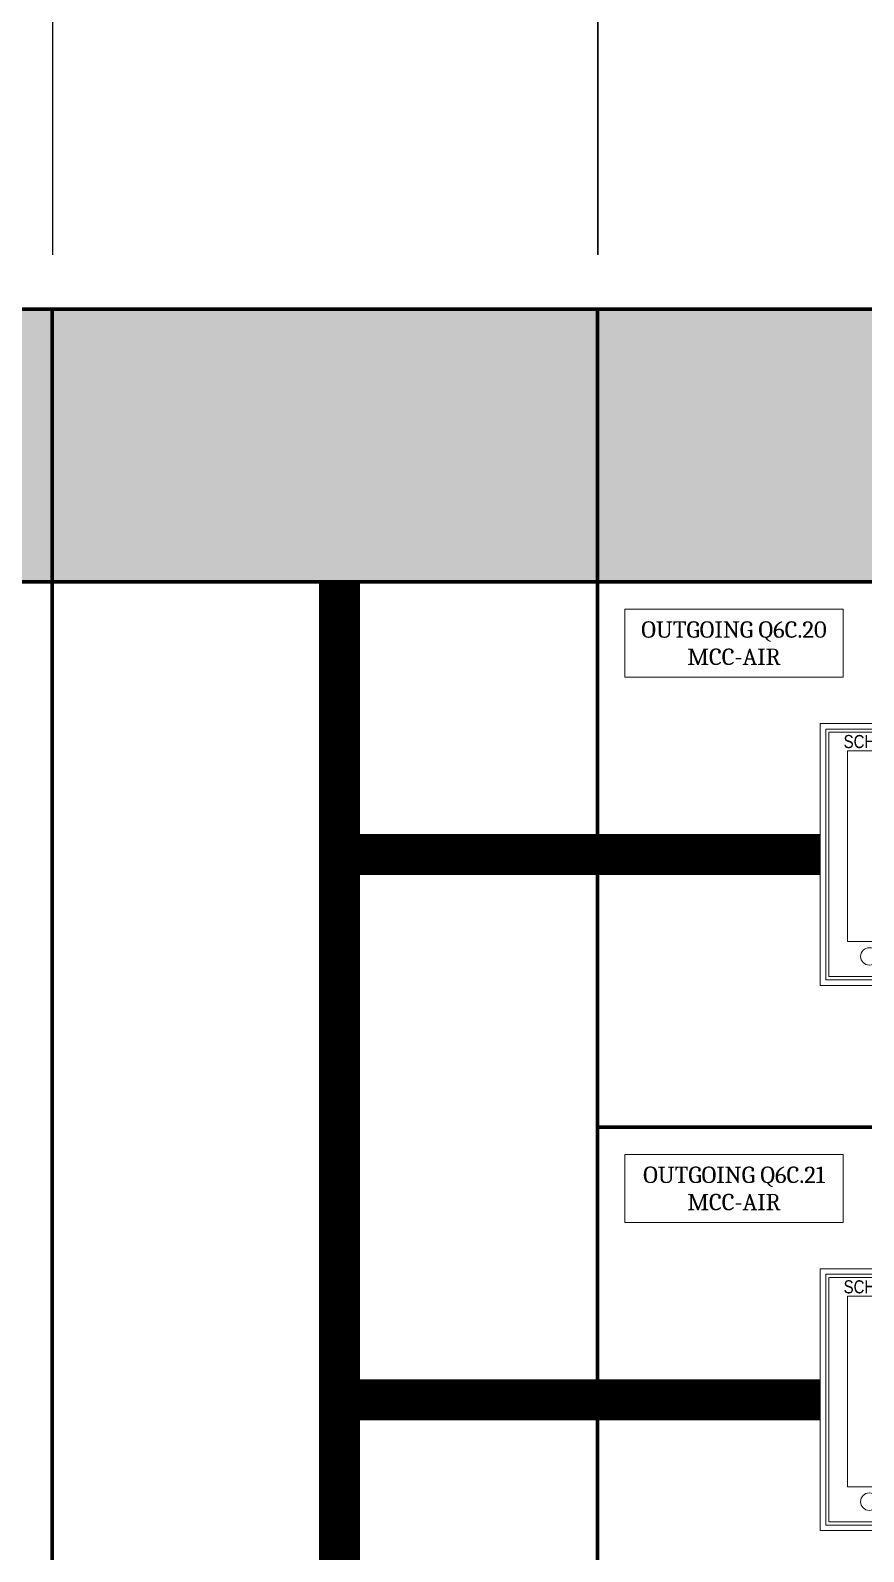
# Model space of a CAD drawing. Header units: millimetres. Extents: x -116965 to 323937, y 291661 to 566926.
# Drawn here: x -44140 to -43835, y 318283 to 318841 of the extents above; entities that cross this region are included whole.
import ezdxf
from ezdxf.enums import TextEntityAlignment as Align

# ---------------------------------------------------------------- set-up
doc = ezdxf.new("R2010")
doc.units = ezdxf.units.MM
doc.header["$PDMODE"] = 35
doc.layers.get('0').update_dxf_attribs({"lineweight": 18})
for name, color, linetype, lineweight in [('AM_5', 3, 'Continuous', 25), ('BASE', 7, 'Continuous', 15), ('hw_Text', 7, 'Continuous', 13)]:
    doc.layers.add(name, color=color, linetype=linetype, lineweight=lineweight)
doc.layers.add('C00-00-00', color=7, linetype='Continuous')
doc.layers.add('C34-3A-40', color=7, linetype='Continuous', true_color=0x343a40)
doc.layers.add('C62-64-69', color=7, linetype='Continuous', true_color=0x626469)
doc.styles.add('hw_Block.', font='Cambria.ttf')
doc.styles.add('VnArial', font='')
doc.styles.add('{18b73a54-fa43-428c-adcb-c1c7bbdf2c84}', font='Simplex.shx')
doc.styles.get('VnArial').set_extended_font_data('.VnArial NarrowH')
doc.dimstyles.new('kich thuoc$0', dxfattribs={"dimscale": 2, "dimtxt": 20, "dimasz": 16, "dimexe": 15, "dimexo": 10, "dimgap": 5, "dimtad": 1, "dimdec": 0, "dimzin": 0, "dimdsep": 46, "dimtxsty": '{18b73a54-fa43-428c-adcb-c1c7bbdf2c84}', "dimblk": 'OPEN30', "dimcen": 0.09, "dimclrd": 3, "dimclre": 3, "dimclrt": 3, "dimadec": 0, "dimazin": 0, "dimtfac": 1, "dimtdec": 0, "dimtofl": 0, "dimtmove": 0, "dimatfit": 3, "dimldrblk": 'OPEN30', "dimfxl": 1, "dimtolj": 1, "dimtzin": 0, "dimarcsym": 0})

# ---------------------------------------------------------------- blocks, each defined once
blk = doc.blocks.new('_Open30')
at = {"color": 0, "linetype": 'ByBlock', "lineweight": -2}
for p, q in [((-1, 0.268), (0, 0)), ((0, 0), (-1, -0.268)), ((0, 0), (-1, 0))]:
    blk.add_line(p, q, dxfattribs=at)
blk = doc.blocks.new('*D1856')
at = {"layer": 'AM_5', "color": 3, "lineweight": -2, "transparency": 16777216}
for p, q in [((-43932.44, 318758.44), (-43932.44, 319143.37)), ((-43232.44, 318758.44), (-43232.44, 319143.37)), ((-43902.44, 319113.37), (-43262.44, 319113.37))]:
    blk.add_line(p, q, dxfattribs=at)
at = {"layer": 'Defpoints', "color": 0, "lineweight": -3, "transparency": 16777216}
for p in [(-43232.44, 319113.37), (-43932.44, 318738.44), (-43232.44, 318738.44)]:
    blk.add_point(p, dxfattribs=at)
at = {"layer": 'AM_5', "color": 3, "lineweight": -2, "transparency": 16777216, "xscale": 30, "yscale": 30, "zscale": 30, "rotation": 180}
blk.add_blockref('_Open30', (-43932.44, 319113.37), dxfattribs=at)
at = {"layer": 'AM_5', "color": 3, "lineweight": -2, "transparency": 16777216, "xscale": 30, "yscale": 30, "zscale": 30}
blk.add_blockref('_Open30', (-43232.44, 319113.37), dxfattribs=at)
at = {"layer": 'AM_5', "color": 3, "transparency": 16777216, "insert": (-43582.44, 319143.37), "char_height": 40, "attachment_point": 5, "style": '{18b73a54-fa43-428c-adcb-c1c7bbdf2c84}'}
blk.add_mtext('\\A1;700', dxfattribs=at)
blk = doc.blocks.new('*D1863')
at = {"layer": 'AM_5', "color": 3, "lineweight": -2, "transparency": 16777216}
for p, q in [((-44532.26, 318758.39), (-44532.26, 319143.32)), ((-44132.26, 318758.39), (-44132.26, 319143.32)), ((-44502.26, 319113.32), (-44162.26, 319113.32))]:
    blk.add_line(p, q, dxfattribs=at)
at = {"layer": 'Defpoints', "color": 0, "lineweight": -3, "transparency": 16777216}
for p in [(-44132.26, 319113.32), (-44532.26, 318738.39), (-44132.26, 318738.39)]:
    blk.add_point(p, dxfattribs=at)
at = {"layer": 'AM_5', "color": 3, "lineweight": -2, "transparency": 16777216, "xscale": 30, "yscale": 30, "zscale": 30, "rotation": 180}
blk.add_blockref('_Open30', (-44532.26, 319113.32), dxfattribs=at)
at = {"layer": 'AM_5', "color": 3, "lineweight": -2, "transparency": 16777216, "xscale": 30, "yscale": 30, "zscale": 30}
blk.add_blockref('_Open30', (-44132.26, 319113.32), dxfattribs=at)
at = {"layer": 'AM_5', "color": 3, "transparency": 16777216, "insert": (-44332.26, 319143.32), "char_height": 40, "attachment_point": 5, "style": '{18b73a54-fa43-428c-adcb-c1c7bbdf2c84}'}
blk.add_mtext('\\A1;400', dxfattribs=at)
blk = doc.blocks.new('*D1864')
at = {"layer": 'AM_5', "color": 3, "lineweight": -2, "transparency": 16777216}
for p, q in [((-44132.26, 318758.39), (-44132.26, 319143.32)), ((-43932.26, 318758.39), (-43932.26, 319143.32)), ((-44102.26, 319113.32), (-43962.26, 319113.32))]:
    blk.add_line(p, q, dxfattribs=at)
at = {"layer": 'Defpoints', "color": 0, "lineweight": -3, "transparency": 16777216}
for p in [(-43932.26, 319113.32), (-44132.26, 318738.39), (-43932.26, 318738.39)]:
    blk.add_point(p, dxfattribs=at)
at = {"layer": 'AM_5', "color": 3, "lineweight": -2, "transparency": 16777216, "xscale": 30, "yscale": 30, "zscale": 30, "rotation": 180}
blk.add_blockref('_Open30', (-44132.26, 319113.32), dxfattribs=at)
at = {"layer": 'AM_5', "color": 3, "lineweight": -2, "transparency": 16777216, "xscale": 30, "yscale": 30, "zscale": 30}
blk.add_blockref('_Open30', (-43932.26, 319113.32), dxfattribs=at)
at = {"layer": 'AM_5', "color": 3, "transparency": 16777216, "insert": (-44032.26, 319143.32), "char_height": 40, "attachment_point": 5, "style": '{18b73a54-fa43-428c-adcb-c1c7bbdf2c84}'}
blk.add_mtext('\\A1;200', dxfattribs=at)
blk = doc.blocks.new('1232')
at = {"color": 7, "linetype": 'Continuous', "lineweight": 13}
for p, q in [((43.84, 78.67), (47.07, 78.67)), ((56.31, 78.67), (59.54, 78.67)), ((43.43, 71.35), (43.43, 73.92)), ((43.84, 74.65), (47.07, 74.65)), ((47.48, 77.94), (47.48, 75.37)), ((49.66, 77.94), (49.66, 75.37)), ((50.08, 74.65), (53.3, 74.65)), ((53.72, 77.94), (53.72, 75.37)), ((53.72, 71.35), (53.72, 73.92)), ((55.9, 77.94), (55.9, 75.37)), ((55.9, 71.35), (55.9, 73.92)), ((59.95, 77.94), (59.95, 75.37)), ((59.95, 71.35), (59.95, 73.92)), ((43.84, 70.62), (47.07, 70.62)), ((56.31, 70.62), (59.54, 70.62)), ((43.84, 65.82), (47.07, 65.82)), ((43.84, 61.79), (47.07, 61.79)), ((47.48, 65.09), (47.48, 62.52)), ((49.66, 65.09), (49.66, 62.52)), ((50.08, 65.82), (53.3, 65.82)), ((53.72, 65.09), (53.72, 62.52)), ((55.9, 65.09), (55.9, 62.52)), ((56.31, 65.82), (59.54, 65.82)), ((59.95, 65.09), (59.95, 62.52)), ((43.43, 58.49), (43.43, 61.06)), ((43.84, 57.77), (47.07, 57.77)), ((49.66, 58.49), (49.66, 61.06)), ((50.08, 57.77), (53.3, 57.77)), ((53.72, 58.49), (53.72, 61.06)), ((55.9, 58.49), (55.9, 61.06)), ((56.31, 57.77), (59.54, 57.77)), ((59.95, 58.49), (59.95, 61.06)), ((43.84, 52.96), (47.07, 52.96)), ((47.48, 52.23), (47.48, 49.66)), ((50.08, 52.96), (53.3, 52.96)), ((53.72, 52.23), (53.72, 49.66)), ((55.9, 52.23), (55.9, 49.66)), ((56.31, 52.96), (59.54, 52.96)), ((59.95, 52.23), (59.95, 49.66)), ((43.43, 45.64), (43.43, 48.21)), ((43.84, 48.94), (47.07, 48.94)), ((43.84, 44.91), (47.07, 44.91)), ((50.08, 48.94), (53.3, 48.94)), ((50.08, 44.91), (53.3, 44.91)), ((53.72, 45.64), (53.72, 48.21)), ((55.9, 45.64), (55.9, 48.21)), ((56.31, 44.91), (59.54, 44.91)), ((59.95, 45.64), (59.95, 48.21)), ((49.66, 39.38), (49.66, 36.81)), ((50.08, 40.1), (53.3, 40.1)), ((55.9, 39.38), (55.9, 36.81)), ((56.31, 40.1), (59.54, 40.1)), ((59.95, 39.38), (59.95, 36.81)), ((50.08, 36.08), (53.3, 36.08)), ((53.72, 32.78), (53.72, 35.35)), ((55.9, 32.78), (55.9, 35.35)), ((59.95, 32.78), (59.95, 35.35)), ((50.08, 32.06), (53.3, 32.06)), ((56.31, 32.06), (59.54, 32.06)), ((28.79, 26.5), (28.79, 23.93)), ((28.79, 19.91), (28.79, 22.47)), ((30.97, 19.91), (30.97, 22.47)), ((31.38, 27.23), (34.61, 27.23)), ((31.38, 23.2), (34.61, 23.2)), ((35.02, 26.5), (35.02, 23.93)), ((37.61, 27.23), (40.84, 27.23)), ((37.61, 23.2), (40.84, 23.2)), ((41.25, 26.5), (41.25, 23.93)), ((41.25, 19.91), (41.25, 22.47)), ((43.43, 26.5), (43.43, 23.93)), ((43.84, 23.2), (47.07, 23.2)), ((47.48, 26.5), (47.48, 23.93)), ((47.48, 19.91), (47.48, 22.47)), ((49.66, 26.5), (49.66, 23.93)), ((50.08, 27.23), (53.3, 27.23)), ((50.08, 23.2), (53.3, 23.2)), ((53.72, 19.91), (53.72, 22.47)), ((55.9, 26.5), (55.9, 23.93)), ((55.9, 19.91), (55.9, 22.47)), ((56.31, 27.23), (59.54, 27.23)), ((59.95, 26.5), (59.95, 23.93)), ((59.95, 19.91), (59.95, 22.47)), ((31.38, 19.18), (34.61, 19.18)), ((37.61, 19.18), (40.84, 19.18)), ((50.08, 19.18), (53.3, 19.18)), ((56.31, 19.18), (59.54, 19.18))]:
    blk.add_line(p, q, dxfattribs=at)
at = {"layer": 'BASE', "lineweight": 13}
for points in [[(96, 0), (0, 0), (0, 96), (96, 96)], [(3.2, 3.2), (92.8, 3.2), (92.8, 92.8), (3.2, 92.8)], [(10, 16.06), (86, 16.06), (86, 86), (10, 86)]]:
    blk.add_lwpolyline(points, close=True, dxfattribs=at)
at = {"layer": 'BASE', "color": 3, "lineweight": 13}
blk.add_lwpolyline([(2, 2), (94, 2), (94, 94), (2, 94)], close=True, dxfattribs=at)
at = {"layer": 'BASE', "lineweight": 13}
for centre in [(18, 10.61), (38, 10.61), (58, 10.61), (78, 10.61)]:
    blk.add_circle(centre, 3.2, dxfattribs=at)
at = {"layer": 'hw_Text', "lineweight": 13, "style": 'VnArial'}
for s, height, p in [('Schneider', 4.8, (24.76, 89.41)), ('V', 2.88, (73.53, 77.14)), ('A', 2.88, (73.53, 64.28)), ('V', 2.88, (73.53, 51.43)), ('Hz', 2.88, (74.05, 38.57))]:
    blk.add_text(s, height=height, rotation=360, dxfattribs=at).set_placement(p, align=Align.MIDDLE_CENTER)
at = {"layer": 'hw_Text', "color": 1, "lineweight": 13, "style": 'VnArial'}
blk.add_text('PM5350', height=4.8, rotation=360, dxfattribs=at).set_placement((75.69, 89.41), align=Align.MIDDLE_CENTER)
blk = doc.blocks.new('Load Outgoingx')
at = {"color": 0, "lineweight": 5, "ltscale": 0.7}
blk.add_lwpolyline([(10, -10), (10, -35), (90, -35), (90, -10)], close=True, dxfattribs=at)
at = {"color": 0, "lineweight": 5, "style": 'hw_Block.'}
for tag, p in [('LINE1', (50, -17.5)), ('LINE2', (50, -27.5))]:
    blk.add_attdef(tag, text='', height=6, dxfattribs=at).set_placement(p, align=Align.MIDDLE_CENTER)

msp = doc.modelspace()

# ---------------------------------------------------------------- hatches: boundary and pattern name
at = {"layer": 'C34-3A-40'}
h = msp.add_hatch(color=256, dxfattribs=at)
h.dxf.hatch_style = 2
h.paths.add_polyline_path([(-44532.386032, 318738.443002), (-44132.441867, 318738.443002), (-44132.441867, 318638.456958), (-44532.386032, 318638.456958)])
h = msp.add_hatch(color=256, dxfattribs=at)
h.dxf.hatch_style = 2
h.paths.add_polyline_path([(-44132.441867, 318738.443002), (-43932.469782, 318738.443002), (-43932.469782, 318638.456958), (-44132.441867, 318638.456958)])
h = msp.add_hatch(color=256, dxfattribs=at)
h.dxf.hatch_style = 2
h.paths.add_polyline_path([(-43932.469782, 318738.443002), (-43232.567492, 318738.443002), (-43232.567492, 318638.456958), (-43932.469782, 318638.456958)])
at = {"layer": 'C62-64-69'}
h = msp.add_hatch(color=256, dxfattribs=at)
h.dxf.hatch_style = 2
h.paths.add_polyline_path([(-44132.441867, 318729.444258), (-44100.446332, 318729.444258), (-44100.446332, 318722.445233), (-44132.441867, 318722.445233)])
h = msp.add_hatch(color=256, dxfattribs=at)
h.dxf.hatch_style = 2
h.paths.add_polyline_path([(-44100.446332, 318729.444258), (-44068.450802, 318729.444258), (-44068.450802, 318722.445233), (-44100.446332, 318722.445233)])
h = msp.add_hatch(color=256, dxfattribs=at)
h.dxf.hatch_style = 2
h.paths.add_polyline_path([(-44100.446332, 318729.444258), (-44068.450802, 318729.444258), (-44068.450802, 318722.445233), (-44100.446332, 318722.445233)])
h = msp.add_hatch(color=256, dxfattribs=at)
h.dxf.hatch_style = 2
h.paths.add_polyline_path([(-44068.450802, 318729.444258), (-44036.455267, 318729.444258), (-44036.455267, 318722.445233), (-44068.450802, 318722.445233)])
h = msp.add_hatch(color=256, dxfattribs=at)
h.dxf.hatch_style = 2
h.paths.add_polyline_path([(-44068.450802, 318729.444258), (-44036.455267, 318729.444258), (-44036.455267, 318722.445233), (-44068.450802, 318722.445233)])
h = msp.add_hatch(color=256, dxfattribs=at)
h.dxf.hatch_style = 2
h.paths.add_polyline_path([(-44036.455267, 318729.444258), (-44004.459732, 318729.444258), (-44004.459732, 318722.445233), (-44036.455267, 318722.445233)])
h = msp.add_hatch(color=256, dxfattribs=at)
h.dxf.hatch_style = 2
h.paths.add_polyline_path([(-44036.455267, 318729.444258), (-44004.459732, 318729.444258), (-44004.459732, 318722.445233), (-44036.455267, 318722.445233)])
h = msp.add_hatch(color=256, dxfattribs=at)
h.dxf.hatch_style = 2
h.paths.add_polyline_path([(-44004.459732, 318729.444258), (-43972.464202, 318729.444258), (-43972.464202, 318722.445233), (-44004.459732, 318722.445233)])
h = msp.add_hatch(color=256, dxfattribs=at)
h.dxf.hatch_style = 2
h.paths.add_polyline_path([(-44004.459732, 318729.444258), (-43972.464202, 318729.444258), (-43972.464202, 318722.445233), (-44004.459732, 318722.445233)])
h = msp.add_hatch(color=256, dxfattribs=at)
h.dxf.hatch_style = 2
h.paths.add_polyline_path([(-43972.464202, 318729.444258), (-43940.468667, 318729.444258), (-43940.468667, 318722.445233), (-43972.464202, 318722.445233)])
h = msp.add_hatch(color=256, dxfattribs=at)
h.dxf.hatch_style = 2
h.paths.add_polyline_path([(-43932.469782, 318729.444258), (-43900.474252, 318729.444258), (-43900.474252, 318722.445233), (-43932.469782, 318722.445233)])
h = msp.add_hatch(color=256, dxfattribs=at)
h.dxf.hatch_style = 2
h.paths.add_polyline_path([(-43900.474252, 318729.444258), (-43868.478717, 318729.444258), (-43868.478717, 318722.445233), (-43900.474252, 318722.445233)])
h = msp.add_hatch(color=256, dxfattribs=at)
h.dxf.hatch_style = 2
h.paths.add_polyline_path([(-43900.474252, 318729.444258), (-43868.478717, 318729.444258), (-43868.478717, 318722.445233), (-43900.474252, 318722.445233)])
h = msp.add_hatch(color=256, dxfattribs=at)
h.dxf.hatch_style = 2
h.paths.add_polyline_path([(-43868.478717, 318729.444258), (-43836.483182, 318729.444258), (-43836.483182, 318722.445233), (-43868.478717, 318722.445233)])
h = msp.add_hatch(color=256, dxfattribs=at)
h.dxf.hatch_style = 2
h.paths.add_polyline_path([(-43868.478717, 318729.444258), (-43836.483182, 318729.444258), (-43836.483182, 318722.445233), (-43868.478717, 318722.445233)])
h = msp.add_hatch(color=256, dxfattribs=at)
h.dxf.hatch_style = 2
h.paths.add_polyline_path([(-43836.483182, 318729.444258), (-43804.487652, 318729.444258), (-43804.487652, 318722.445233), (-43836.483182, 318722.445233)])
h = msp.add_hatch(color=256, dxfattribs=at)
h.dxf.hatch_style = 2
h.paths.add_polyline_path([(-44132.441867, 318722.445233), (-44100.446332, 318722.445233), (-44100.446332, 318720.445514), (-44132.441867, 318720.445514)])
h = msp.add_hatch(color=256, dxfattribs=at)
h.dxf.hatch_style = 2
h.paths.add_polyline_path([(-44132.441867, 318720.445514), (-44100.446332, 318720.445514), (-44100.446332, 318713.446489), (-44132.441867, 318713.446489)])
h = msp.add_hatch(color=256, dxfattribs=at)
h.dxf.hatch_style = 2
h.paths.add_polyline_path([(-44100.446332, 318722.445233), (-44068.450802, 318722.445233), (-44068.450802, 318720.445514), (-44100.446332, 318720.445514)])
h = msp.add_hatch(color=256, dxfattribs=at)
h.dxf.hatch_style = 2
h.paths.add_polyline_path([(-44100.446332, 318722.445233), (-44068.450802, 318722.445233), (-44068.450802, 318720.445514), (-44100.446332, 318720.445514)])
h = msp.add_hatch(color=256, dxfattribs=at)
h.dxf.hatch_style = 2
h.paths.add_polyline_path([(-44100.446332, 318720.445514), (-44068.450802, 318720.445514), (-44068.450802, 318713.446489), (-44100.446332, 318713.446489)])
h = msp.add_hatch(color=256, dxfattribs=at)
h.dxf.hatch_style = 2
h.paths.add_polyline_path([(-44100.446332, 318720.445514), (-44068.450802, 318720.445514), (-44068.450802, 318713.446489), (-44100.446332, 318713.446489)])
h = msp.add_hatch(color=256, dxfattribs=at)
h.dxf.hatch_style = 2
h.paths.add_polyline_path([(-44068.450802, 318722.445233), (-44036.455267, 318722.445233), (-44036.455267, 318720.445514), (-44068.450802, 318720.445514)])
h = msp.add_hatch(color=256, dxfattribs=at)
h.dxf.hatch_style = 2
h.paths.add_polyline_path([(-44068.450802, 318722.445233), (-44036.455267, 318722.445233), (-44036.455267, 318720.445514), (-44068.450802, 318720.445514)])
h = msp.add_hatch(color=256, dxfattribs=at)
h.dxf.hatch_style = 2
h.paths.add_polyline_path([(-44068.450802, 318720.445514), (-44036.455267, 318720.445514), (-44036.455267, 318713.446489), (-44068.450802, 318713.446489)])
h = msp.add_hatch(color=256, dxfattribs=at)
h.dxf.hatch_style = 2
h.paths.add_polyline_path([(-44068.450802, 318720.445514), (-44036.455267, 318720.445514), (-44036.455267, 318713.446489), (-44068.450802, 318713.446489)])
h = msp.add_hatch(color=256, dxfattribs=at)
h.dxf.hatch_style = 2
h.paths.add_polyline_path([(-44036.455267, 318722.445233), (-44004.459732, 318722.445233), (-44004.459732, 318720.445514), (-44036.455267, 318720.445514)])
h = msp.add_hatch(color=256, dxfattribs=at)
h.dxf.hatch_style = 2
h.paths.add_polyline_path([(-44036.455267, 318722.445233), (-44004.459732, 318722.445233), (-44004.459732, 318720.445514), (-44036.455267, 318720.445514)])
h = msp.add_hatch(color=256, dxfattribs=at)
h.dxf.hatch_style = 2
h.paths.add_polyline_path([(-44036.455267, 318720.445514), (-44004.459732, 318720.445514), (-44004.459732, 318713.446489), (-44036.455267, 318713.446489)])
h = msp.add_hatch(color=256, dxfattribs=at)
h.dxf.hatch_style = 2
h.paths.add_polyline_path([(-44036.455267, 318720.445514), (-44004.459732, 318720.445514), (-44004.459732, 318713.446489), (-44036.455267, 318713.446489)])
h = msp.add_hatch(color=256, dxfattribs=at)
h.dxf.hatch_style = 2
h.paths.add_polyline_path([(-44004.459732, 318722.445233), (-43972.464202, 318722.445233), (-43972.464202, 318720.445514), (-44004.459732, 318720.445514)])
h = msp.add_hatch(color=256, dxfattribs=at)
h.dxf.hatch_style = 2
h.paths.add_polyline_path([(-44004.459732, 318722.445233), (-43972.464202, 318722.445233), (-43972.464202, 318720.445514), (-44004.459732, 318720.445514)])
h = msp.add_hatch(color=256, dxfattribs=at)
h.dxf.hatch_style = 2
h.paths.add_polyline_path([(-44004.459732, 318720.445514), (-43972.464202, 318720.445514), (-43972.464202, 318713.446489), (-44004.459732, 318713.446489)])
h = msp.add_hatch(color=256, dxfattribs=at)
h.dxf.hatch_style = 2
h.paths.add_polyline_path([(-44004.459732, 318720.445514), (-43972.464202, 318720.445514), (-43972.464202, 318713.446489), (-44004.459732, 318713.446489)])
h = msp.add_hatch(color=256, dxfattribs=at)
h.dxf.hatch_style = 2
h.paths.add_polyline_path([(-43972.464202, 318722.445233), (-43940.468667, 318722.445233), (-43940.468667, 318720.445514), (-43972.464202, 318720.445514)])
h = msp.add_hatch(color=256, dxfattribs=at)
h.dxf.hatch_style = 2
h.paths.add_polyline_path([(-43972.464202, 318720.445514), (-43940.468667, 318720.445514), (-43940.468667, 318713.446489), (-43972.464202, 318713.446489)])
h = msp.add_hatch(color=256, dxfattribs=at)
h.dxf.hatch_style = 2
h.paths.add_polyline_path([(-43932.469782, 318722.445233), (-43900.474252, 318722.445233), (-43900.474252, 318720.445514), (-43932.469782, 318720.445514)])
h = msp.add_hatch(color=256, dxfattribs=at)
h.dxf.hatch_style = 2
h.paths.add_polyline_path([(-43932.469782, 318720.445514), (-43900.474252, 318720.445514), (-43900.474252, 318713.446489), (-43932.469782, 318713.446489)])
h = msp.add_hatch(color=256, dxfattribs=at)
h.dxf.hatch_style = 2
h.paths.add_polyline_path([(-43900.474252, 318722.445233), (-43868.478717, 318722.445233), (-43868.478717, 318720.445514), (-43900.474252, 318720.445514)])
h = msp.add_hatch(color=256, dxfattribs=at)
h.dxf.hatch_style = 2
h.paths.add_polyline_path([(-43900.474252, 318722.445233), (-43868.478717, 318722.445233), (-43868.478717, 318720.445514), (-43900.474252, 318720.445514)])
h = msp.add_hatch(color=256, dxfattribs=at)
h.dxf.hatch_style = 2
h.paths.add_polyline_path([(-43900.474252, 318720.445514), (-43868.478717, 318720.445514), (-43868.478717, 318713.446489), (-43900.474252, 318713.446489)])
h = msp.add_hatch(color=256, dxfattribs=at)
h.dxf.hatch_style = 2
h.paths.add_polyline_path([(-43900.474252, 318720.445514), (-43868.478717, 318720.445514), (-43868.478717, 318713.446489), (-43900.474252, 318713.446489)])
h = msp.add_hatch(color=256, dxfattribs=at)
h.dxf.hatch_style = 2
h.paths.add_polyline_path([(-43868.478717, 318722.445233), (-43836.483182, 318722.445233), (-43836.483182, 318720.445514), (-43868.478717, 318720.445514)])
h = msp.add_hatch(color=256, dxfattribs=at)
h.dxf.hatch_style = 2
h.paths.add_polyline_path([(-43868.478717, 318722.445233), (-43836.483182, 318722.445233), (-43836.483182, 318720.445514), (-43868.478717, 318720.445514)])
h = msp.add_hatch(color=256, dxfattribs=at)
h.dxf.hatch_style = 2
h.paths.add_polyline_path([(-43868.478717, 318720.445514), (-43836.483182, 318720.445514), (-43836.483182, 318713.446489), (-43868.478717, 318713.446489)])
h = msp.add_hatch(color=256, dxfattribs=at)
h.dxf.hatch_style = 2
h.paths.add_polyline_path([(-43868.478717, 318720.445514), (-43836.483182, 318720.445514), (-43836.483182, 318713.446489), (-43868.478717, 318713.446489)])
h = msp.add_hatch(color=256, dxfattribs=at)
h.dxf.hatch_style = 2
h.paths.add_polyline_path([(-43836.483182, 318722.445233), (-43804.487652, 318722.445233), (-43804.487652, 318720.445514), (-43836.483182, 318720.445514)])
h = msp.add_hatch(color=256, dxfattribs=at)
h.dxf.hatch_style = 2
h.paths.add_polyline_path([(-43836.483182, 318720.445514), (-43804.487652, 318720.445514), (-43804.487652, 318713.446489), (-43836.483182, 318713.446489)])
h = msp.add_hatch(color=256, dxfattribs=at)
h.dxf.hatch_style = 2
h.paths.add_polyline_path([(-44132.441867, 318713.446489), (-44100.446332, 318713.446489), (-44100.446332, 318711.446771), (-44132.441867, 318711.446771)])
h = msp.add_hatch(color=256, dxfattribs=at)
h.dxf.hatch_style = 2
h.paths.add_polyline_path([(-44132.441867, 318711.446771), (-44100.446332, 318711.446771), (-44100.446332, 318704.447745), (-44132.441867, 318704.447745)])
h = msp.add_hatch(color=256, dxfattribs=at)
h.dxf.hatch_style = 2
h.paths.add_polyline_path([(-44100.446332, 318713.446489), (-44068.450802, 318713.446489), (-44068.450802, 318711.446771), (-44100.446332, 318711.446771)])
h = msp.add_hatch(color=256, dxfattribs=at)
h.dxf.hatch_style = 2
h.paths.add_polyline_path([(-44100.446332, 318713.446489), (-44068.450802, 318713.446489), (-44068.450802, 318711.446771), (-44100.446332, 318711.446771)])
h = msp.add_hatch(color=256, dxfattribs=at)
h.dxf.hatch_style = 2
h.paths.add_polyline_path([(-44100.446332, 318711.446771), (-44068.450802, 318711.446771), (-44068.450802, 318704.447745), (-44100.446332, 318704.447745)])
h = msp.add_hatch(color=256, dxfattribs=at)
h.dxf.hatch_style = 2
h.paths.add_polyline_path([(-44100.446332, 318711.446771), (-44068.450802, 318711.446771), (-44068.450802, 318704.447745), (-44100.446332, 318704.447745)])
h = msp.add_hatch(color=256, dxfattribs=at)
h.dxf.hatch_style = 2
h.paths.add_polyline_path([(-44068.450802, 318713.446489), (-44036.455267, 318713.446489), (-44036.455267, 318711.446771), (-44068.450802, 318711.446771)])
h = msp.add_hatch(color=256, dxfattribs=at)
h.dxf.hatch_style = 2
h.paths.add_polyline_path([(-44068.450802, 318713.446489), (-44036.455267, 318713.446489), (-44036.455267, 318711.446771), (-44068.450802, 318711.446771)])
h = msp.add_hatch(color=256, dxfattribs=at)
h.dxf.hatch_style = 2
h.paths.add_polyline_path([(-44068.450802, 318711.446771), (-44036.455267, 318711.446771), (-44036.455267, 318704.447745), (-44068.450802, 318704.447745)])
h = msp.add_hatch(color=256, dxfattribs=at)
h.dxf.hatch_style = 2
h.paths.add_polyline_path([(-44068.450802, 318711.446771), (-44036.455267, 318711.446771), (-44036.455267, 318704.447745), (-44068.450802, 318704.447745)])
h = msp.add_hatch(color=256, dxfattribs=at)
h.dxf.hatch_style = 2
h.paths.add_polyline_path([(-44036.455267, 318713.446489), (-44004.459732, 318713.446489), (-44004.459732, 318711.446771), (-44036.455267, 318711.446771)])
h = msp.add_hatch(color=256, dxfattribs=at)
h.dxf.hatch_style = 2
h.paths.add_polyline_path([(-44036.455267, 318713.446489), (-44004.459732, 318713.446489), (-44004.459732, 318711.446771), (-44036.455267, 318711.446771)])
h = msp.add_hatch(color=256, dxfattribs=at)
h.dxf.hatch_style = 2
h.paths.add_polyline_path([(-44036.455267, 318711.446771), (-44004.459732, 318711.446771), (-44004.459732, 318704.447745), (-44036.455267, 318704.447745)])
h = msp.add_hatch(color=256, dxfattribs=at)
h.dxf.hatch_style = 2
h.paths.add_polyline_path([(-44036.455267, 318711.446771), (-44004.459732, 318711.446771), (-44004.459732, 318704.447745), (-44036.455267, 318704.447745)])
h = msp.add_hatch(color=256, dxfattribs=at)
h.dxf.hatch_style = 2
h.paths.add_polyline_path([(-44004.459732, 318713.446489), (-43972.464202, 318713.446489), (-43972.464202, 318711.446771), (-44004.459732, 318711.446771)])
h = msp.add_hatch(color=256, dxfattribs=at)
h.dxf.hatch_style = 2
h.paths.add_polyline_path([(-44004.459732, 318713.446489), (-43972.464202, 318713.446489), (-43972.464202, 318711.446771), (-44004.459732, 318711.446771)])
h = msp.add_hatch(color=256, dxfattribs=at)
h.dxf.hatch_style = 2
h.paths.add_polyline_path([(-44004.459732, 318711.446771), (-43972.464202, 318711.446771), (-43972.464202, 318704.447745), (-44004.459732, 318704.447745)])
h = msp.add_hatch(color=256, dxfattribs=at)
h.dxf.hatch_style = 2
h.paths.add_polyline_path([(-44004.459732, 318711.446771), (-43972.464202, 318711.446771), (-43972.464202, 318704.447745), (-44004.459732, 318704.447745)])
h = msp.add_hatch(color=256, dxfattribs=at)
h.dxf.hatch_style = 2
h.paths.add_polyline_path([(-43972.464202, 318713.446489), (-43940.468667, 318713.446489), (-43940.468667, 318711.446771), (-43972.464202, 318711.446771)])
h = msp.add_hatch(color=256, dxfattribs=at)
h.dxf.hatch_style = 2
h.paths.add_polyline_path([(-43972.464202, 318711.446771), (-43940.468667, 318711.446771), (-43940.468667, 318704.447745), (-43972.464202, 318704.447745)])
h = msp.add_hatch(color=256, dxfattribs=at)
h.dxf.hatch_style = 2
h.paths.add_polyline_path([(-43932.469782, 318713.446489), (-43900.474252, 318713.446489), (-43900.474252, 318711.446771), (-43932.469782, 318711.446771)])
h = msp.add_hatch(color=256, dxfattribs=at)
h.dxf.hatch_style = 2
h.paths.add_polyline_path([(-43932.469782, 318711.446771), (-43900.474252, 318711.446771), (-43900.474252, 318704.447745), (-43932.469782, 318704.447745)])
h = msp.add_hatch(color=256, dxfattribs=at)
h.dxf.hatch_style = 2
h.paths.add_polyline_path([(-43900.474252, 318713.446489), (-43868.478717, 318713.446489), (-43868.478717, 318711.446771), (-43900.474252, 318711.446771)])
h = msp.add_hatch(color=256, dxfattribs=at)
h.dxf.hatch_style = 2
h.paths.add_polyline_path([(-43900.474252, 318713.446489), (-43868.478717, 318713.446489), (-43868.478717, 318711.446771), (-43900.474252, 318711.446771)])
h = msp.add_hatch(color=256, dxfattribs=at)
h.dxf.hatch_style = 2
h.paths.add_polyline_path([(-43900.474252, 318711.446771), (-43868.478717, 318711.446771), (-43868.478717, 318704.447745), (-43900.474252, 318704.447745)])
h = msp.add_hatch(color=256, dxfattribs=at)
h.dxf.hatch_style = 2
h.paths.add_polyline_path([(-43900.474252, 318711.446771), (-43868.478717, 318711.446771), (-43868.478717, 318704.447745), (-43900.474252, 318704.447745)])
h = msp.add_hatch(color=256, dxfattribs=at)
h.dxf.hatch_style = 2
h.paths.add_polyline_path([(-43868.478717, 318713.446489), (-43836.483182, 318713.446489), (-43836.483182, 318711.446771), (-43868.478717, 318711.446771)])
h = msp.add_hatch(color=256, dxfattribs=at)
h.dxf.hatch_style = 2
h.paths.add_polyline_path([(-43868.478717, 318713.446489), (-43836.483182, 318713.446489), (-43836.483182, 318711.446771), (-43868.478717, 318711.446771)])
h = msp.add_hatch(color=256, dxfattribs=at)
h.dxf.hatch_style = 2
h.paths.add_polyline_path([(-43868.478717, 318711.446771), (-43836.483182, 318711.446771), (-43836.483182, 318704.447745), (-43868.478717, 318704.447745)])
h = msp.add_hatch(color=256, dxfattribs=at)
h.dxf.hatch_style = 2
h.paths.add_polyline_path([(-43868.478717, 318711.446771), (-43836.483182, 318711.446771), (-43836.483182, 318704.447745), (-43868.478717, 318704.447745)])
h = msp.add_hatch(color=256, dxfattribs=at)
h.dxf.hatch_style = 2
h.paths.add_polyline_path([(-43836.483182, 318713.446489), (-43804.487652, 318713.446489), (-43804.487652, 318711.446771), (-43836.483182, 318711.446771)])
h = msp.add_hatch(color=256, dxfattribs=at)
h.dxf.hatch_style = 2
h.paths.add_polyline_path([(-43836.483182, 318711.446771), (-43804.487652, 318711.446771), (-43804.487652, 318704.447745), (-43836.483182, 318704.447745)])
h = msp.add_hatch(color=256, dxfattribs=at)
h.dxf.hatch_style = 2
h.paths.add_polyline_path([(-44132.441867, 318704.447745), (-44100.446332, 318704.447745), (-44100.446332, 318702.448027), (-44132.441867, 318702.448027)])
h = msp.add_hatch(color=256, dxfattribs=at)
h.dxf.hatch_style = 2
h.paths.add_polyline_path([(-44132.441867, 318702.448027), (-44100.446332, 318702.448027), (-44100.446332, 318695.449001), (-44132.441867, 318695.449001)])
h = msp.add_hatch(color=256, dxfattribs=at)
h.dxf.hatch_style = 2
h.paths.add_polyline_path([(-44100.446332, 318704.447745), (-44068.450802, 318704.447745), (-44068.450802, 318702.448027), (-44100.446332, 318702.448027)])
h = msp.add_hatch(color=256, dxfattribs=at)
h.dxf.hatch_style = 2
h.paths.add_polyline_path([(-44100.446332, 318704.447745), (-44068.450802, 318704.447745), (-44068.450802, 318702.448027), (-44100.446332, 318702.448027)])
h = msp.add_hatch(color=256, dxfattribs=at)
h.dxf.hatch_style = 2
h.paths.add_polyline_path([(-44100.446332, 318702.448027), (-44068.450802, 318702.448027), (-44068.450802, 318695.449001), (-44100.446332, 318695.449001)])
h = msp.add_hatch(color=256, dxfattribs=at)
h.dxf.hatch_style = 2
h.paths.add_polyline_path([(-44100.446332, 318702.448027), (-44068.450802, 318702.448027), (-44068.450802, 318695.449001), (-44100.446332, 318695.449001)])
h = msp.add_hatch(color=256, dxfattribs=at)
h.dxf.hatch_style = 2
h.paths.add_polyline_path([(-44068.450802, 318704.447745), (-44036.455267, 318704.447745), (-44036.455267, 318702.448027), (-44068.450802, 318702.448027)])
h = msp.add_hatch(color=256, dxfattribs=at)
h.dxf.hatch_style = 2
h.paths.add_polyline_path([(-44068.450802, 318704.447745), (-44036.455267, 318704.447745), (-44036.455267, 318702.448027), (-44068.450802, 318702.448027)])
h = msp.add_hatch(color=256, dxfattribs=at)
h.dxf.hatch_style = 2
h.paths.add_polyline_path([(-44068.450802, 318702.448027), (-44036.455267, 318702.448027), (-44036.455267, 318695.449001), (-44068.450802, 318695.449001)])
h = msp.add_hatch(color=256, dxfattribs=at)
h.dxf.hatch_style = 2
h.paths.add_polyline_path([(-44068.450802, 318702.448027), (-44036.455267, 318702.448027), (-44036.455267, 318695.449001), (-44068.450802, 318695.449001)])
h = msp.add_hatch(color=256, dxfattribs=at)
h.dxf.hatch_style = 2
h.paths.add_polyline_path([(-44036.455267, 318704.447745), (-44004.459732, 318704.447745), (-44004.459732, 318702.448027), (-44036.455267, 318702.448027)])
h = msp.add_hatch(color=256, dxfattribs=at)
h.dxf.hatch_style = 2
h.paths.add_polyline_path([(-44036.455267, 318704.447745), (-44004.459732, 318704.447745), (-44004.459732, 318702.448027), (-44036.455267, 318702.448027)])
h = msp.add_hatch(color=256, dxfattribs=at)
h.dxf.hatch_style = 2
h.paths.add_polyline_path([(-44036.455267, 318702.448027), (-44004.459732, 318702.448027), (-44004.459732, 318695.449001), (-44036.455267, 318695.449001)])
h = msp.add_hatch(color=256, dxfattribs=at)
h.dxf.hatch_style = 2
h.paths.add_polyline_path([(-44036.455267, 318702.448027), (-44004.459732, 318702.448027), (-44004.459732, 318695.449001), (-44036.455267, 318695.449001)])
h = msp.add_hatch(color=256, dxfattribs=at)
h.dxf.hatch_style = 2
h.paths.add_polyline_path([(-44004.459732, 318704.447745), (-43972.464202, 318704.447745), (-43972.464202, 318702.448027), (-44004.459732, 318702.448027)])
h = msp.add_hatch(color=256, dxfattribs=at)
h.dxf.hatch_style = 2
h.paths.add_polyline_path([(-44004.459732, 318704.447745), (-43972.464202, 318704.447745), (-43972.464202, 318702.448027), (-44004.459732, 318702.448027)])
h = msp.add_hatch(color=256, dxfattribs=at)
h.dxf.hatch_style = 2
h.paths.add_polyline_path([(-44004.459732, 318702.448027), (-43972.464202, 318702.448027), (-43972.464202, 318695.449001), (-44004.459732, 318695.449001)])
h = msp.add_hatch(color=256, dxfattribs=at)
h.dxf.hatch_style = 2
h.paths.add_polyline_path([(-44004.459732, 318702.448027), (-43972.464202, 318702.448027), (-43972.464202, 318695.449001), (-44004.459732, 318695.449001)])
h = msp.add_hatch(color=256, dxfattribs=at)
h.dxf.hatch_style = 2
h.paths.add_polyline_path([(-43972.464202, 318704.447745), (-43940.468667, 318704.447745), (-43940.468667, 318702.448027), (-43972.464202, 318702.448027)])
h = msp.add_hatch(color=256, dxfattribs=at)
h.dxf.hatch_style = 2
h.paths.add_polyline_path([(-43972.464202, 318702.448027), (-43940.468667, 318702.448027), (-43940.468667, 318695.449001), (-43972.464202, 318695.449001)])
h = msp.add_hatch(color=256, dxfattribs=at)
h.dxf.hatch_style = 2
h.paths.add_polyline_path([(-43932.469782, 318704.447745), (-43900.474252, 318704.447745), (-43900.474252, 318702.448027), (-43932.469782, 318702.448027)])
h = msp.add_hatch(color=256, dxfattribs=at)
h.dxf.hatch_style = 2
h.paths.add_polyline_path([(-43932.469782, 318702.448027), (-43900.474252, 318702.448027), (-43900.474252, 318695.449001), (-43932.469782, 318695.449001)])
h = msp.add_hatch(color=256, dxfattribs=at)
h.dxf.hatch_style = 2
h.paths.add_polyline_path([(-43900.474252, 318704.447745), (-43868.478717, 318704.447745), (-43868.478717, 318702.448027), (-43900.474252, 318702.448027)])
h = msp.add_hatch(color=256, dxfattribs=at)
h.dxf.hatch_style = 2
h.paths.add_polyline_path([(-43900.474252, 318704.447745), (-43868.478717, 318704.447745), (-43868.478717, 318702.448027), (-43900.474252, 318702.448027)])
h = msp.add_hatch(color=256, dxfattribs=at)
h.dxf.hatch_style = 2
h.paths.add_polyline_path([(-43900.474252, 318702.448027), (-43868.478717, 318702.448027), (-43868.478717, 318695.449001), (-43900.474252, 318695.449001)])
h = msp.add_hatch(color=256, dxfattribs=at)
h.dxf.hatch_style = 2
h.paths.add_polyline_path([(-43900.474252, 318702.448027), (-43868.478717, 318702.448027), (-43868.478717, 318695.449001), (-43900.474252, 318695.449001)])
h = msp.add_hatch(color=256, dxfattribs=at)
h.dxf.hatch_style = 2
h.paths.add_polyline_path([(-43868.478717, 318704.447745), (-43836.483182, 318704.447745), (-43836.483182, 318702.448027), (-43868.478717, 318702.448027)])
h = msp.add_hatch(color=256, dxfattribs=at)
h.dxf.hatch_style = 2
h.paths.add_polyline_path([(-43868.478717, 318704.447745), (-43836.483182, 318704.447745), (-43836.483182, 318702.448027), (-43868.478717, 318702.448027)])
h = msp.add_hatch(color=256, dxfattribs=at)
h.dxf.hatch_style = 2
h.paths.add_polyline_path([(-43868.478717, 318702.448027), (-43836.483182, 318702.448027), (-43836.483182, 318695.449001), (-43868.478717, 318695.449001)])
h = msp.add_hatch(color=256, dxfattribs=at)
h.dxf.hatch_style = 2
h.paths.add_polyline_path([(-43868.478717, 318702.448027), (-43836.483182, 318702.448027), (-43836.483182, 318695.449001), (-43868.478717, 318695.449001)])
h = msp.add_hatch(color=256, dxfattribs=at)
h.dxf.hatch_style = 2
h.paths.add_polyline_path([(-43836.483182, 318704.447745), (-43804.487652, 318704.447745), (-43804.487652, 318702.448027), (-43836.483182, 318702.448027)])
h = msp.add_hatch(color=256, dxfattribs=at)
h.dxf.hatch_style = 2
h.paths.add_polyline_path([(-43836.483182, 318702.448027), (-43804.487652, 318702.448027), (-43804.487652, 318695.449001), (-43836.483182, 318695.449001)])
h = msp.add_hatch(color=256, dxfattribs=at)
h.dxf.hatch_style = 2
h.paths.add_polyline_path([(-44132.441867, 318695.449001), (-44100.446332, 318695.449001), (-44100.446332, 318693.449283), (-44132.441867, 318693.449283)])
h = msp.add_hatch(color=256, dxfattribs=at)
h.dxf.hatch_style = 2
h.paths.add_polyline_path([(-44100.446332, 318695.449001), (-44068.450802, 318695.449001), (-44068.450802, 318693.449283), (-44100.446332, 318693.449283)])
h = msp.add_hatch(color=256, dxfattribs=at)
h.dxf.hatch_style = 2
h.paths.add_polyline_path([(-44100.446332, 318695.449001), (-44068.450802, 318695.449001), (-44068.450802, 318693.449283), (-44100.446332, 318693.449283)])
h = msp.add_hatch(color=256, dxfattribs=at)
h.dxf.hatch_style = 2
h.paths.add_polyline_path([(-44068.450802, 318695.449001), (-44036.455267, 318695.449001), (-44036.455267, 318693.449283), (-44068.450802, 318693.449283)])
h = msp.add_hatch(color=256, dxfattribs=at)
h.dxf.hatch_style = 2
h.paths.add_polyline_path([(-44068.450802, 318695.449001), (-44036.455267, 318695.449001), (-44036.455267, 318693.449283), (-44068.450802, 318693.449283)])
h = msp.add_hatch(color=256, dxfattribs=at)
h.dxf.hatch_style = 2
h.paths.add_polyline_path([(-44036.455267, 318695.449001), (-44004.459732, 318695.449001), (-44004.459732, 318693.449283), (-44036.455267, 318693.449283)])
h = msp.add_hatch(color=256, dxfattribs=at)
h.dxf.hatch_style = 2
h.paths.add_polyline_path([(-44036.455267, 318695.449001), (-44004.459732, 318695.449001), (-44004.459732, 318693.449283), (-44036.455267, 318693.449283)])
h = msp.add_hatch(color=256, dxfattribs=at)
h.dxf.hatch_style = 2
h.paths.add_polyline_path([(-44004.459732, 318695.449001), (-43972.464202, 318695.449001), (-43972.464202, 318693.449283), (-44004.459732, 318693.449283)])
h = msp.add_hatch(color=256, dxfattribs=at)
h.dxf.hatch_style = 2
h.paths.add_polyline_path([(-44004.459732, 318695.449001), (-43972.464202, 318695.449001), (-43972.464202, 318693.449283), (-44004.459732, 318693.449283)])
h = msp.add_hatch(color=256, dxfattribs=at)
h.dxf.hatch_style = 2
h.paths.add_polyline_path([(-43972.464202, 318695.449001), (-43940.468667, 318695.449001), (-43940.468667, 318693.449283), (-43972.464202, 318693.449283)])
h = msp.add_hatch(color=256, dxfattribs=at)
h.dxf.hatch_style = 2
h.paths.add_polyline_path([(-43932.469782, 318695.449001), (-43900.474252, 318695.449001), (-43900.474252, 318693.449283), (-43932.469782, 318693.449283)])
h = msp.add_hatch(color=256, dxfattribs=at)
h.dxf.hatch_style = 2
h.paths.add_polyline_path([(-43900.474252, 318695.449001), (-43868.478717, 318695.449001), (-43868.478717, 318693.449283), (-43900.474252, 318693.449283)])
h = msp.add_hatch(color=256, dxfattribs=at)
h.dxf.hatch_style = 2
h.paths.add_polyline_path([(-43900.474252, 318695.449001), (-43868.478717, 318695.449001), (-43868.478717, 318693.449283), (-43900.474252, 318693.449283)])
h = msp.add_hatch(color=256, dxfattribs=at)
h.dxf.hatch_style = 2
h.paths.add_polyline_path([(-43868.478717, 318695.449001), (-43836.483182, 318695.449001), (-43836.483182, 318693.449283), (-43868.478717, 318693.449283)])
h = msp.add_hatch(color=256, dxfattribs=at)
h.dxf.hatch_style = 2
h.paths.add_polyline_path([(-43868.478717, 318695.449001), (-43836.483182, 318695.449001), (-43836.483182, 318693.449283), (-43868.478717, 318693.449283)])
h = msp.add_hatch(color=256, dxfattribs=at)
h.dxf.hatch_style = 2
h.paths.add_polyline_path([(-43836.483182, 318695.449001), (-43804.487652, 318695.449001), (-43804.487652, 318693.449283), (-43836.483182, 318693.449283)])
h = msp.add_hatch(color=256, dxfattribs=at)
h.dxf.hatch_style = 2
h.paths.add_polyline_path([(-44132.441867, 318693.449283), (-44100.446332, 318693.449283), (-44100.446332, 318686.450258), (-44132.441867, 318686.450258)])
h = msp.add_hatch(color=256, dxfattribs=at)
h.dxf.hatch_style = 2
h.paths.add_polyline_path([(-44100.446332, 318693.449283), (-44068.450802, 318693.449283), (-44068.450802, 318686.450258), (-44100.446332, 318686.450258)])
h = msp.add_hatch(color=256, dxfattribs=at)
h.dxf.hatch_style = 2
h.paths.add_polyline_path([(-44100.446332, 318693.449283), (-44068.450802, 318693.449283), (-44068.450802, 318686.450258), (-44100.446332, 318686.450258)])
h = msp.add_hatch(color=256, dxfattribs=at)
h.dxf.hatch_style = 2
h.paths.add_polyline_path([(-44068.450802, 318693.449283), (-44036.455267, 318693.449283), (-44036.455267, 318686.450258), (-44068.450802, 318686.450258)])
h = msp.add_hatch(color=256, dxfattribs=at)
h.dxf.hatch_style = 2
h.paths.add_polyline_path([(-44068.450802, 318693.449283), (-44036.455267, 318693.449283), (-44036.455267, 318686.450258), (-44068.450802, 318686.450258)])
h = msp.add_hatch(color=256, dxfattribs=at)
h.dxf.hatch_style = 2
h.paths.add_polyline_path([(-44036.455267, 318693.449283), (-44004.459732, 318693.449283), (-44004.459732, 318686.450258), (-44036.455267, 318686.450258)])
h = msp.add_hatch(color=256, dxfattribs=at)
h.dxf.hatch_style = 2
h.paths.add_polyline_path([(-44036.455267, 318693.449283), (-44004.459732, 318693.449283), (-44004.459732, 318686.450258), (-44036.455267, 318686.450258)])
h = msp.add_hatch(color=256, dxfattribs=at)
h.dxf.hatch_style = 2
h.paths.add_polyline_path([(-44004.459732, 318693.449283), (-43972.464202, 318693.449283), (-43972.464202, 318686.450258), (-44004.459732, 318686.450258)])
h = msp.add_hatch(color=256, dxfattribs=at)
h.dxf.hatch_style = 2
h.paths.add_polyline_path([(-44004.459732, 318693.449283), (-43972.464202, 318693.449283), (-43972.464202, 318686.450258), (-44004.459732, 318686.450258)])
h = msp.add_hatch(color=256, dxfattribs=at)
h.dxf.hatch_style = 2
h.paths.add_polyline_path([(-43972.464202, 318693.449283), (-43940.468667, 318693.449283), (-43940.468667, 318686.450258), (-43972.464202, 318686.450258)])
h = msp.add_hatch(color=256, dxfattribs=at)
h.dxf.hatch_style = 2
h.paths.add_polyline_path([(-43932.469782, 318693.449283), (-43900.474252, 318693.449283), (-43900.474252, 318686.450258), (-43932.469782, 318686.450258)])
h = msp.add_hatch(color=256, dxfattribs=at)
h.dxf.hatch_style = 2
h.paths.add_polyline_path([(-43900.474252, 318693.449283), (-43868.478717, 318693.449283), (-43868.478717, 318686.450258), (-43900.474252, 318686.450258)])
h = msp.add_hatch(color=256, dxfattribs=at)
h.dxf.hatch_style = 2
h.paths.add_polyline_path([(-43900.474252, 318693.449283), (-43868.478717, 318693.449283), (-43868.478717, 318686.450258), (-43900.474252, 318686.450258)])
h = msp.add_hatch(color=256, dxfattribs=at)
h.dxf.hatch_style = 2
h.paths.add_polyline_path([(-43868.478717, 318693.449283), (-43836.483182, 318693.449283), (-43836.483182, 318686.450258), (-43868.478717, 318686.450258)])
h = msp.add_hatch(color=256, dxfattribs=at)
h.dxf.hatch_style = 2
h.paths.add_polyline_path([(-43868.478717, 318693.449283), (-43836.483182, 318693.449283), (-43836.483182, 318686.450258), (-43868.478717, 318686.450258)])
h = msp.add_hatch(color=256, dxfattribs=at)
h.dxf.hatch_style = 2
h.paths.add_polyline_path([(-43836.483182, 318693.449283), (-43804.487652, 318693.449283), (-43804.487652, 318686.450258), (-43836.483182, 318686.450258)])
h = msp.add_hatch(color=256, dxfattribs=at)
h.dxf.hatch_style = 2
h.paths.add_polyline_path([(-44132.441867, 318686.450258), (-44100.446332, 318686.450258), (-44100.446332, 318684.450539), (-44132.441867, 318684.450539)])
h = msp.add_hatch(color=256, dxfattribs=at)
h.dxf.hatch_style = 2
h.paths.add_polyline_path([(-44100.446332, 318686.450258), (-44068.450802, 318686.450258), (-44068.450802, 318684.450539), (-44100.446332, 318684.450539)])
h = msp.add_hatch(color=256, dxfattribs=at)
h.dxf.hatch_style = 2
h.paths.add_polyline_path([(-44100.446332, 318686.450258), (-44068.450802, 318686.450258), (-44068.450802, 318684.450539), (-44100.446332, 318684.450539)])
h = msp.add_hatch(color=256, dxfattribs=at)
h.dxf.hatch_style = 2
h.paths.add_polyline_path([(-44068.450802, 318686.450258), (-44036.455267, 318686.450258), (-44036.455267, 318684.450539), (-44068.450802, 318684.450539)])
h = msp.add_hatch(color=256, dxfattribs=at)
h.dxf.hatch_style = 2
h.paths.add_polyline_path([(-44068.450802, 318686.450258), (-44036.455267, 318686.450258), (-44036.455267, 318684.450539), (-44068.450802, 318684.450539)])
h = msp.add_hatch(color=256, dxfattribs=at)
h.dxf.hatch_style = 2
h.paths.add_polyline_path([(-44036.455267, 318686.450258), (-44004.459732, 318686.450258), (-44004.459732, 318684.450539), (-44036.455267, 318684.450539)])
h = msp.add_hatch(color=256, dxfattribs=at)
h.dxf.hatch_style = 2
h.paths.add_polyline_path([(-44036.455267, 318686.450258), (-44004.459732, 318686.450258), (-44004.459732, 318684.450539), (-44036.455267, 318684.450539)])
h = msp.add_hatch(color=256, dxfattribs=at)
h.dxf.hatch_style = 2
h.paths.add_polyline_path([(-44004.459732, 318686.450258), (-43972.464202, 318686.450258), (-43972.464202, 318684.450539), (-44004.459732, 318684.450539)])
h = msp.add_hatch(color=256, dxfattribs=at)
h.dxf.hatch_style = 2
h.paths.add_polyline_path([(-44004.459732, 318686.450258), (-43972.464202, 318686.450258), (-43972.464202, 318684.450539), (-44004.459732, 318684.450539)])
h = msp.add_hatch(color=256, dxfattribs=at)
h.dxf.hatch_style = 2
h.paths.add_polyline_path([(-43972.464202, 318686.450258), (-43940.468667, 318686.450258), (-43940.468667, 318684.450539), (-43972.464202, 318684.450539)])
h = msp.add_hatch(color=256, dxfattribs=at)
h.dxf.hatch_style = 2
h.paths.add_polyline_path([(-43932.469782, 318686.450258), (-43900.474252, 318686.450258), (-43900.474252, 318684.450539), (-43932.469782, 318684.450539)])
h = msp.add_hatch(color=256, dxfattribs=at)
h.dxf.hatch_style = 2
h.paths.add_polyline_path([(-43900.474252, 318686.450258), (-43868.478717, 318686.450258), (-43868.478717, 318684.450539), (-43900.474252, 318684.450539)])
h = msp.add_hatch(color=256, dxfattribs=at)
h.dxf.hatch_style = 2
h.paths.add_polyline_path([(-43900.474252, 318686.450258), (-43868.478717, 318686.450258), (-43868.478717, 318684.450539), (-43900.474252, 318684.450539)])
h = msp.add_hatch(color=256, dxfattribs=at)
h.dxf.hatch_style = 2
h.paths.add_polyline_path([(-43868.478717, 318686.450258), (-43836.483182, 318686.450258), (-43836.483182, 318684.450539), (-43868.478717, 318684.450539)])
h = msp.add_hatch(color=256, dxfattribs=at)
h.dxf.hatch_style = 2
h.paths.add_polyline_path([(-43868.478717, 318686.450258), (-43836.483182, 318686.450258), (-43836.483182, 318684.450539), (-43868.478717, 318684.450539)])
h = msp.add_hatch(color=256, dxfattribs=at)
h.dxf.hatch_style = 2
h.paths.add_polyline_path([(-43836.483182, 318686.450258), (-43804.487652, 318686.450258), (-43804.487652, 318684.450539), (-43836.483182, 318684.450539)])

# ---------------------------------------------------------------- linework, layer by layer
at = {"color": 1, "lineweight": -3, "ltscale": 5, "const_width": 15}
for points in [[(-44027.109109, 316738.722167), (-44027.109109, 318638.456958)], [(-43850.831229, 318538.470917), (-44027.109109, 318538.470917)], [(-43850.831229, 318338.498835), (-44027.109109, 318338.498835)]]:
    msp.add_lwpolyline(points, dxfattribs=at)
at = {"layer": 'C00-00-00', "lineweight": 211}
for points in [[(-44532.386032, 318738.443002), (-44132.441867, 318738.443002), (-44132.441867, 318638.456958), (-44532.386032, 318638.456958)], [(-44132.441867, 318738.443002), (-43932.469782, 318738.443002), (-43932.469782, 318638.456958), (-44132.441867, 318638.456958)], [(-43932.469782, 318738.443002), (-43232.567492, 318738.443002), (-43232.567492, 316538.750083), (-43932.469782, 316538.750083)], [(-43932.469782, 318738.443002), (-43232.567492, 318738.443002), (-43232.567492, 318638.456958), (-43932.469782, 318638.456958)]]:
    msp.add_lwpolyline(points, close=True, dxfattribs=at)
at = {"layer": 'C00-00-00', "lineweight": 100}
for points in [[(-44532.386032, 318638.456958), (-44132.441867, 318638.456958), (-44132.441867, 316638.736127), (-44532.386032, 316638.736127)], [(-44132.441867, 318638.456958), (-43932.469782, 318638.456958), (-43932.469782, 316638.736127), (-44132.441867, 316638.736127)], [(-43932.469782, 318638.456958), (-43232.567492, 318638.456958), (-43232.567492, 318438.484877), (-43932.469782, 318438.484877)], [(-43932.469782, 318438.484877), (-43232.567492, 318438.484877), (-43232.567492, 318238.512792), (-43932.469782, 318238.512792)]]:
    msp.add_lwpolyline(points, close=True, dxfattribs=at)

# ---------------------------------------------------------------- block references
at = {"lineweight": -3}
for p, values in [((-43932.469782, 318638.456961), {'LINE2': 'MCC-AIR', 'LINE1': 'OUTGOING Q6C.20'}), ((-43932.469782, 318438.484877), {'LINE2': 'MCC-AIR', 'LINE1': 'OUTGOING Q6C.21'})]:
    msp.add_blockref('Load Outgoingx', p, dxfattribs=at).add_auto_attribs(values)
for p in [(-43850.831229, 318490.470917), (-43850.831229, 318290.498835)]:
    msp.add_blockref('1232', p)

# ---------------------------------------------------------------- dimensions: what is measured, and where the dimension line sits
at = {"layer": 'AM_5'}
for base, p1, p2, picture, middle in [((-44132.260407, 319113.318354), (-44532.260323, 318738.394522), (-44132.260407, 318738.394522), '*D1863', (-44332.260365, 319143.318354)), ((-43932.260491, 319113.318354), (-44132.260407, 318738.394522), (-43932.260491, 318738.394522), '*D1864', (-44032.260449, 319143.318354)), ((-43232.441867, 319113.366832), (-43932.441783, 318738.443), (-43232.441867, 318738.443), '*D1856', (-43582.441825, 319143.366832))]:
    dim = msp.add_linear_dim(base=base, p1=p1, p2=p2, dimstyle='kich thuoc$0', override={"dimasz": 15, "dimtdec": 4}, dxfattribs=at)
    dim.commit()
    dim.dimension.update_dxf_attribs({"geometry": picture, "text_midpoint": middle})

doc.saveas('drawing.dxf')
